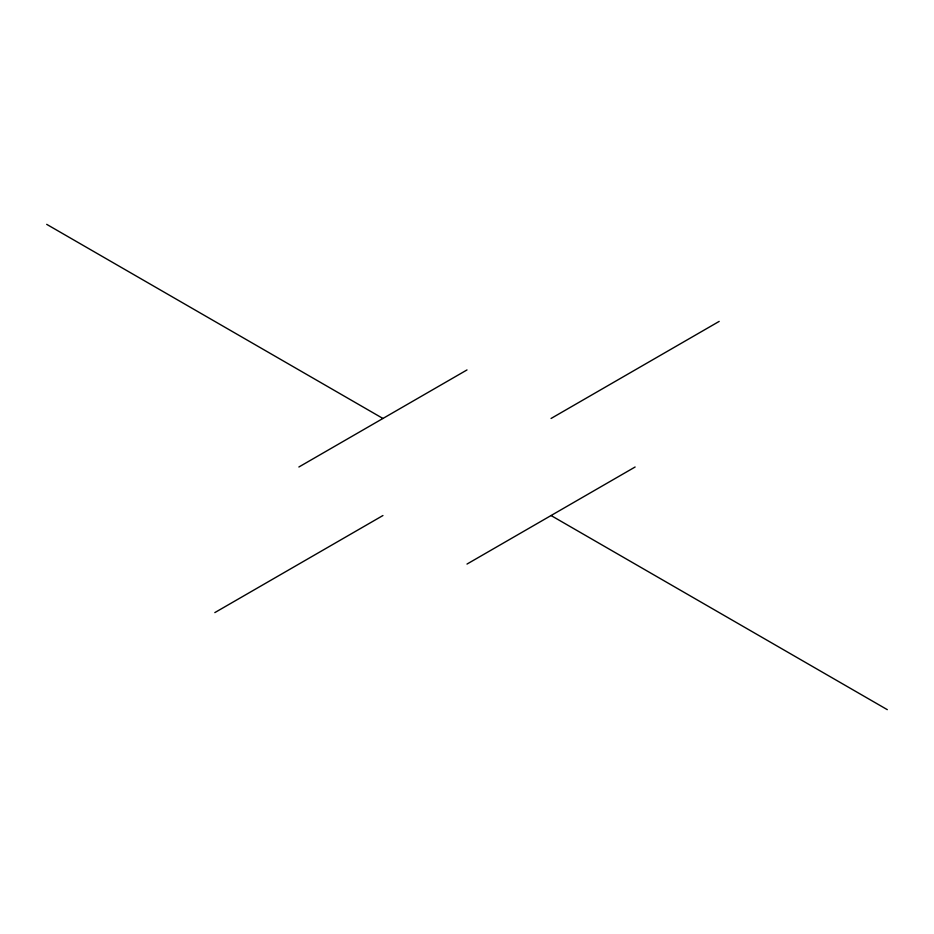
<?xml version="1.0" encoding="UTF-8"?>
<svg xmlns="http://www.w3.org/2000/svg" width="934" height="934" viewBox="0 0 934 934"><rect width="100%" height="100%" fill="white"/><g stroke="black" fill="none" stroke-linecap="round" stroke-linejoin="round"><path stroke-width="1.4" d="M298.88 467L467 369.934M214.82 612.599L382.94 515.533M551.06 418.467L719.18 321.401M467 564.066L635.12 467M46.7 224.347L382.94 418.467M551.06 515.533L887.3 709.653"/></g></svg>
